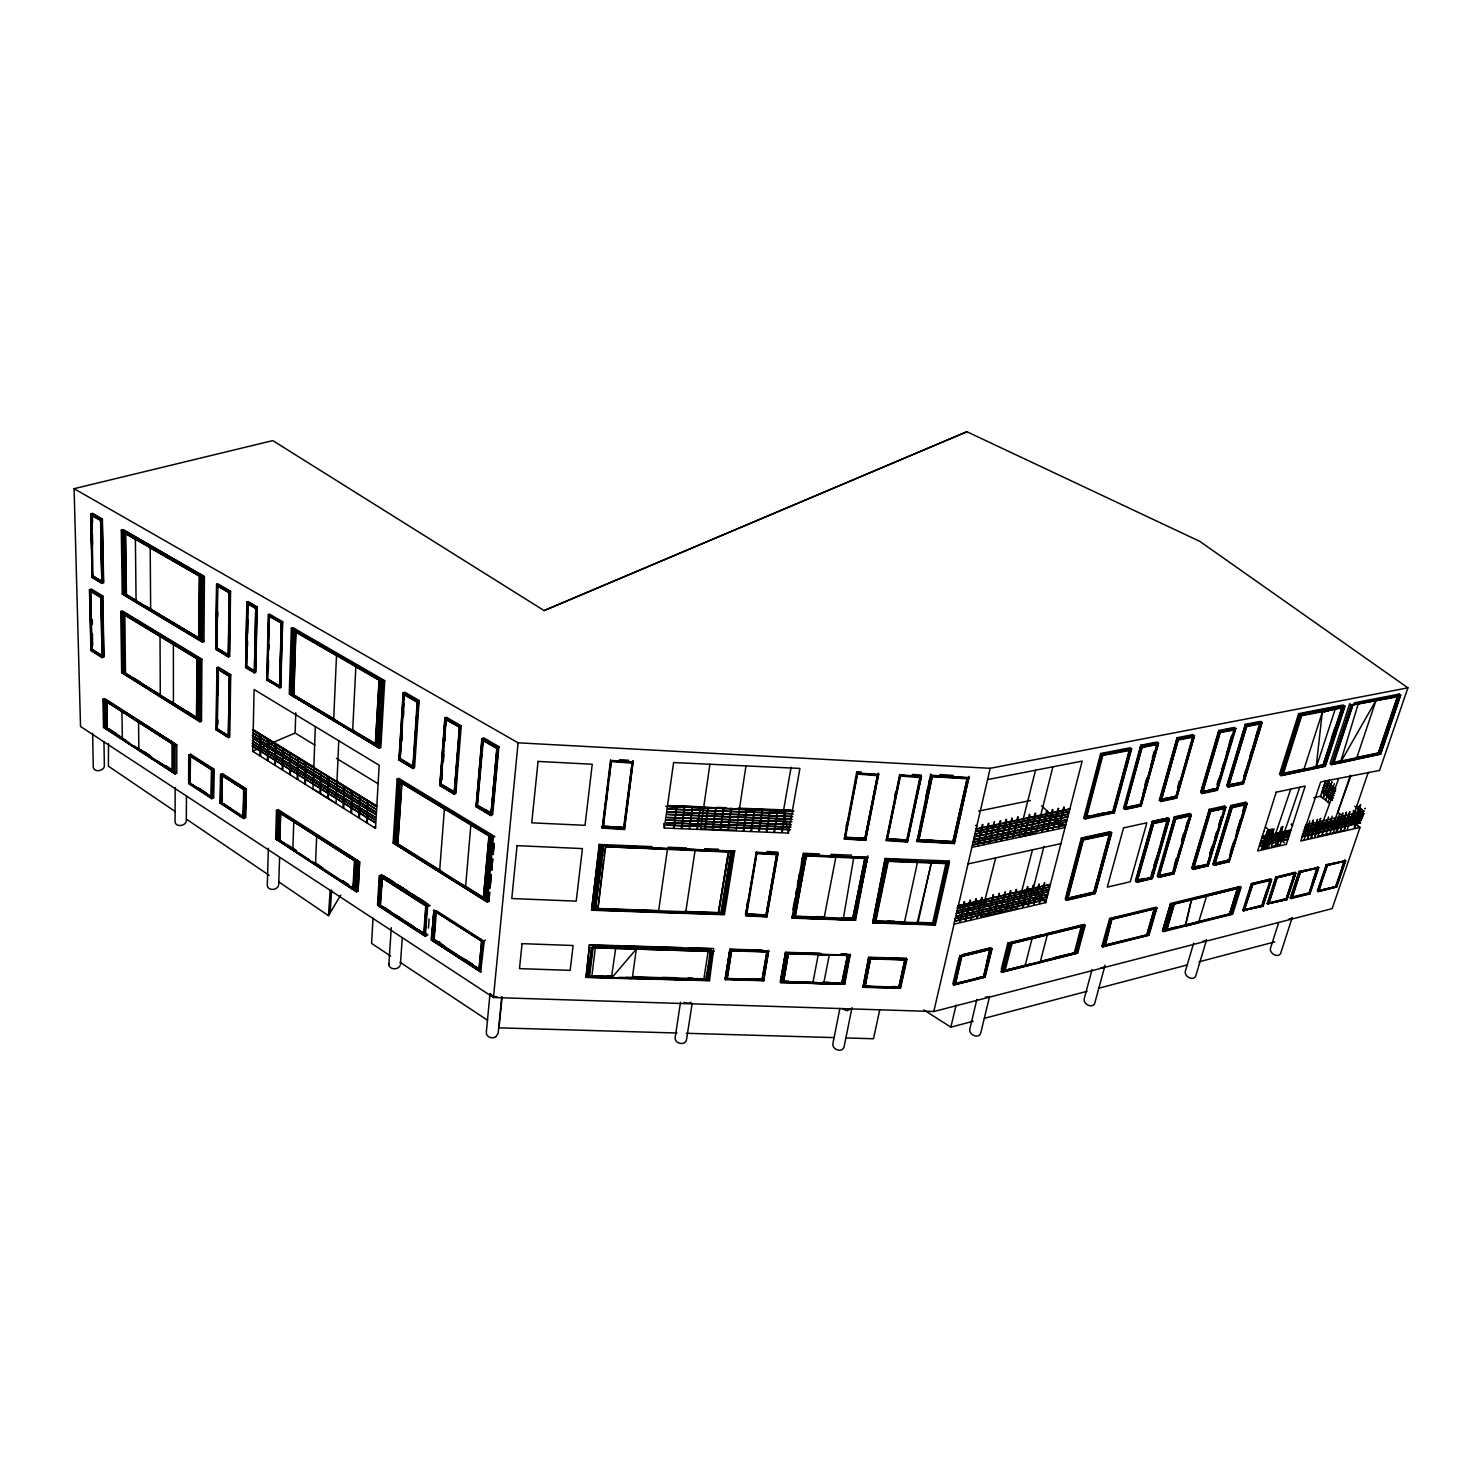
<?xml version="1.0" encoding="UTF-8"?>
<svg xmlns="http://www.w3.org/2000/svg" width="1482" height="1482" viewBox="0 0 1482 1482"><rect width="100%" height="100%" fill="white"/><g stroke="black" fill="none" stroke-linecap="round" stroke-linejoin="round"><path stroke-width="1.5" d="M1038.826 884.217L1033.806 904.428L1039.253 884.217M1039.16 902.834L1044.643 882.642L1039.642 903.075M108.501 743.519L108.408 766.175L175.395 811.654M175.172 787.498L175.043 821.973C175.821 827.178 184.305 826.252 186.065 822.065M190.678 754.282L214.019 769.251L213.723 797.835L211.778 798.705L188.622 783.607L188.714 755.116L190.715 754.301M189.066 783.607L188.974 755.431M189.529 783.478L211.611 797.853L189.529 783.478L189.307 755.727M189.826 755.746L190.066 783.496L190.511 756.153M196.902 658.786L196.569 717.955L197.18 658.693L124.673 614.974L196.958 658.768M199.348 576.331L198.903 638.279L199.57 576.257L149.589 547.377M199.125 720.937L199.514 659.564L199.125 720.937L122.506 672.847L121.598 612.307L199.514 659.564M1033.102 885.328L1028.212 905.78L1033.658 885.458M186.306 821.028L186.473 795.797M200.644 639.65L201.07 576.554L200.644 640.335L124.155 594.356L123.136 531.797L124.025 594.393M199.996 721.827L200.403 659.768L120.746 611.455L121.672 672.661L199.996 721.827L201.515 721.197L201.904 659.157L122.302 610.917L120.746 611.455M201.515 641.261L201.571 576.924L122.172 530.927L123.099 594.226L201.515 641.261L201.96 577.017L122.172 530.927M202.423 642.151L202.886 577.183L121.302 530.074L122.246 594.06L202.423 642.151L203.979 641.558L204.405 576.628L122.895 529.574L121.302 530.074M989.995 949.24L983.585 976.675L990.198 949.666M211.407 769.862L211.148 797.149M211.778 798.705L212.093 769.769L189.64 755.635M215.89 649.375L216.594 584.26L217.798 583.834L230.562 591.207L229.599 656.433L228.413 656.897L215.89 649.375L217.076 648.931M229.265 592.244L216.724 584.686L216.039 649.116L228.284 656.47L216.224 648.838L216.909 585.131L229.395 592.485L217.706 585.742L217.02 648.134L228.302 654.914M216.187 729.922L216.891 667.641L218.225 667.104L230.71 674.68L229.766 737.054L228.45 737.61L216.187 729.922L217.502 729.366M229.228 675.459L217.02 668.067L216.316 729.681L228.321 737.202L217.02 729.088M217.724 616.568L217.761 611.992M229.469 675.681L228.228 736.758L216.724 729.292L217.206 668.475M1027.452 886.736L1022.58 907.132L1027.989 886.847M91.847 649.394L102.48 656.378L101.276 597.005L89.624 590.058L91.162 650.209L102.054 657.026M217.132 729.125L217.817 668.271M217.835 724.365L217.891 719.844M218.187 695.058L218.41 674.718M220.114 803.114L220.485 774.456L222.43 773.604L246.308 788.887L245.734 817.638L243.789 818.527L220.114 803.114L222.059 802.244M220.929 774.901L220.373 803.133L221.54 802.818M221.596 775.086L221.485 802.836L243.567 817.49M221.596 803.003L221.948 775.66M221.911 802.855L222.263 775.512L221.929 802.855L243.752 816.841M790.554 829.772L666.14 825.122L788.183 829.438M666.567 822.843L788.628 826.808M791.444 824.733L666.919 820.083M667.27 817.397L789.517 821.528M793.222 813.822L668.271 809.098L790.851 813.599M228.413 656.897L229.358 591.614L216.594 584.26M228.728 655.766L229.636 592.003L217.484 584.964L216.78 648.597L229.599 656.433L217.372 648.375M218.076 584.686L230.284 591.726L229.358 655.6L228.191 656.007L229.21 591.892M228.45 737.61L229.358 675.199L230.71 674.662M92.347 577.054L101.888 583L92.347 577.054L90.791 514.347L101.054 520.293L102.295 582.167M218.484 667.937L230.395 675.218L228.821 736.461L229.729 675.477L216.891 667.641M255.682 607.861L246.957 602.507L245.716 667.27L254.348 672.217M259.943 755.764L260.499 734.498L260.684 756.042M245.623 667.548L246.864 602.081L248.179 601.599L257.164 606.805L255.719 672.328L254.422 672.847L245.623 667.548L246.901 667.048M243.141 816.952L243.678 789.517M254.496 671.679L255.552 671.531L256.96 607.379L248.365 602.414L247.401 603.044L245.864 666.956L254.293 671.994L246.179 666.696L254.867 671.735L256.275 607.676L246.864 602.081M246.475 666.696L247.698 602.729M243.789 818.527L244.363 789.424L221.837 774.993M247.513 645.893L247.605 641.317M247.587 633.203L247.846 619.68M248.068 608.398L248.198 601.636L246.642 666.178L254.534 670.92M267.316 760.47L267.909 739.092L268.057 760.655M1016.115 889.422L1011.298 909.837L1016.652 889.515M245.252 812.636L245.734 788.869L221.985 774.716L244.752 789.313M245.271 814.841L245.79 788.869M275.911 744.02L275.263 765.379L275.17 743.853M254.33 672.439L255.738 607.564M252.755 751.393L254.089 689.519L379.17 765.249L375.52 828.308L252.607 751.281L295.103 733.016L314.795 745.057M254.422 672.847L255.849 607.268L257.164 606.786M1010.409 890.682L1005.63 911.189L1010.983 890.775M282.154 769.714L282.84 748.317L282.914 769.936M266.723 680.238L268.372 614.53L269.465 614.122L282.673 621.773L280.765 687.574L266.723 680.238L267.797 679.793M279.635 687L267.075 679.682L268.687 615.419L281.45 622.792M269.205 615.271L267.371 679.46L279.95 686.87M269.205 616.327L281.524 623.033L269.446 616.049L267.612 679.015L279.709 686.11L281.191 623.255M268.335 670.105L268.575 660.916M268.872 649.449L268.983 644.837M289.638 774.438L290.361 752.967L290.379 774.623M297.141 779.087L297.938 757.654L297.901 779.328M1000.257 912.43L1005.092 891.942M268.372 848.186L267.279 885.625C268.131 891.034 276.967 890.312 278.542 885.643M267.001 679.83L279.561 687.574L281.469 622.681M279.709 688.019L281.599 622.162L268.372 614.53M275.633 839.294L276.467 810.395L278.19 809.598L359.644 861.783L358.07 890.997L356.402 891.868L276.06 839.09M267.575 679.034L280.524 686.722L282.395 622.292L268.983 615.586M277.375 839.609L354.624 890.33L277.467 840.09L278.283 811.803L356.143 861.746M278.635 811.747L277.467 840.09M279.227 837.163L279.357 832.828M279.709 840.831L280.543 813.248L354.42 860.634L352.975 888.515M304.755 783.941L305.533 762.341L305.459 784.052M999.516 893.498L994.218 913.931L999.276 893.275M999.702 912.301L1005.259 892.145M278.709 884.532L279.579 858.134M289.268 694.224L291.343 628.257L292.899 627.646L384.727 680.627L380.855 747.558L379.318 748.243L289.657 694.058M290.231 694.447L292.306 629.183L382.115 681.053L378.336 747.28L290.231 694.447L378.336 747.28M290.75 694.539L292.306 629.183M292.325 694.576L294.399 630.424L292.325 694.576L337.766 721.827M293.899 661.843L294.196 652.636M375.465 744.001L293.677 695.058L295.733 632.073L379.059 680.164L375.409 744.038L379.262 680.071L355.458 666.326M334.802 719.418L293.918 694.947L295.863 631.554M726.217 979.102L731.163 950.573M295.103 733.016L295.789 712.694M292.806 850.298L293.788 821.491M319.945 793.407L320.872 771.826L320.649 793.463M993.255 894.628L988.494 915.302L993.44 894.609M610.973 761.137L632.999 762.285L624.311 829.105L602.452 827.53L610.955 760.544M315.333 726.606L313.035 788.869L336.043 803.281L338.767 740.796M327.615 798.094L328.578 776.605L328.374 798.372M315.481 865.08L316.666 836.163M343.064 807.82L344.157 786.22L343.787 808.135M982.196 897.555L976.971 918.062L981.621 897.407M333.635 720.493L336.562 654.359M350.864 812.692L351.994 791.073L351.642 812.933M358.7 817.545L359.867 795.945L359.478 817.823M975.804 898.777L971.192 919.451L976.379 898.907M352.605 731.867L355.902 665.529M366.573 822.584L367.795 800.836L367.295 822.64M970.488 900.352L965.393 920.841L970.006 900.111M353.179 888.403L355.198 860.56M354.624 890.33L356.162 861.227L354.457 889.737L277.634 839.497M356.402 891.868L357.94 862.635L359.57 861.746L358.07 890.997L352.253 887.199M964.134 901.556L959.836 922.212M291.509 694.447L377.095 745.594L380.985 680.46L377.373 746.28L291.287 694.539M377.91 746.798L381.652 680.923L292.825 629.609M379.318 748.243L383.171 681.275L291.343 628.257M373.038 918.192L371.574 943.423L390.6 956.02M427.946 934.901L425.353 936.365L377.521 905.224L379.281 875.899L381.93 874.528M378.41 905.446L379.781 876.399L378.058 905.409L424.834 935.864L426.816 906.539M379.151 905.335L380.874 876.696L378.688 905.539L424.741 935.012L427.057 905.873L382.56 877.14M379.651 904.817L424.926 934.531L379.485 905.372L381.541 876.696M380.096 900.815L381.282 881.086M380.855 889.496L381.393 880.678M381.948 877.733L380.263 905.706L382.393 877.511L426.705 905.446M381.893 886.106L382.3 881.475M393.101 843.017L397.139 779.05L398.658 778.328L494.84 836.608L493.339 837.386L487.374 902.186L393.101 843.017L394.582 842.258M398.936 760.007L403.178 692.816L404.679 692.168L419.128 700.523L414.552 767.787L413.089 768.491L398.936 760.007L400.399 759.303M399.103 759.729L412.959 768.047L399.103 759.729L403.308 693.28L417.313 701.708M394.119 843.295L398.139 780.014L492.228 837.089L486.337 901.186L394.119 843.295L486.337 901.186M412.867 767.546L399.343 759.432L403.752 693.669L399.732 759.154L413.274 767.083L414.33 751.281M394.675 843.425L398.139 780.014M404.438 694.28L400.029 758.728L412.867 766.416L417.183 702.19L404.086 694.632M402.4 726.458L400.233 758.617L413.07 766.324M402.974 717.269L403.845 703.487M395.564 843.48L399.547 780.977L395.231 843.573L485.336 900.111L490.987 836.33L485.04 899.389L396.102 843.591L400.066 781.403M401.918 740.648L402.344 733.849M403.512 715.769L403.789 711.193M396.861 829.864L397.287 823.158M398.288 807.542L398.714 800.836M399.714 785.219L400.751 780.384M399.936 965.856C397.528 970.58 388.117 969.524 388.914 963.522M401.733 783.015L397.732 844.092L483.336 897.722L488.949 835.922L401.678 783.033L446.304 810.061M401.937 782.904L397.806 843.777L440.765 870.786M388.84 964.745L391.267 927.695M278.727 881.846L328.467 915.654L330.153 890.46M328.467 915.654L330.115 912.893L331.653 890.015M413.089 768.491L417.628 701.171L419.128 700.504M414.645 746.78L417.683 701.653L403.308 693.28M414.145 758.117L414.608 751.318M415.682 735.442L416.146 728.644M417.202 712.768L417.665 705.969M400.399 964.671L402.252 937.828M423.741 933.882L425.723 905.798M418.906 929.974L424.612 933.697L424.556 927.213M424.871 922.878L426.001 907.744M424.667 935.568L426.723 906.058M425.353 936.365L427.538 906.854L430.169 905.428M428.465 928.102L429.113 918.988M444.878 717.973L459.716 726.532L461.254 725.828L455.826 793.5L454.307 794.259L439.784 785.534L444.878 717.973L446.415 717.251L461.254 725.847M439.969 785.275L454.177 793.796L439.969 785.275L445.008 718.437L459.772 726.995L454.326 792.907L440.617 784.682L445.582 719.011M441.599 779.68L442.433 768.528M442.951 761.822L443.785 750.67M444.637 739.518L445.304 730.589M445.656 726.124L446.156 719.418L440.914 784.237L454.103 792.148M442.025 779.717L442.377 775.142M443.414 761.489L443.933 754.634M444.971 741L445.304 736.406M481.428 971.636L431.095 939.921L434.207 909.929M431.651 940.107L433.874 910.911L431.651 940.107L480.057 971.618L482.762 942.237L480.057 971.618M432.336 940.236L435.115 911.115L482.762 941.644L479.631 971.006L432.336 940.236L479.631 971.006M432.911 939.958L435.115 911.115M435.486 911.282L483.039 941.255L435.486 911.282L433.281 939.977L478.519 968.876M434.207 933.123L434.893 924.286M434.411 932.734L434.93 926.083M479.094 969.487L481.669 941.163L478.964 969.561L434.059 940.348L436.356 912.115M439.561 871.824L444.507 807.764M459.383 727.069L454.103 793.296L440.21 784.978L445.211 718.881L459.772 726.995M454.307 794.259L459.716 726.532M465.478 888.088L470.961 823.807M476.037 806.671L481.891 738.684L483.706 737.832L498.878 746.613L492.672 814.674L490.913 815.582L476.037 806.671L477.834 805.745M497.211 747.873L482.039 739.166L476.222 806.412L490.783 815.137L476.482 806.097L482.243 739.611L497.211 747.873L496.174 759.284M476.482 806.097L482.539 739.518M485.299 809.468L492.432 813.785L490.968 814.192L476.945 805.782L482.891 739.611M491.005 813.303L477.482 805.226L483.299 740.092M490.913 815.582L497.1 747.465L498.897 746.595M469.572 824.159L489.153 835.811L483.521 897.61L464.088 885.421M492.858 795.815L491.19 814.081L477.167 805.671M493.265 791.258L494.303 779.828M494.729 775.271L495.766 763.86M492.746 800.41L493.173 795.815M494.21 784.348L494.636 779.754M495.673 768.287L496.1 763.693M497.137 752.226L498.508 747.132L483.076 739.259M492.839 809.172L493.858 797.649M494.321 793.092L498.508 747.132M485.466 899.889L491.264 836.589L399.214 780.995M485.892 900.667L492.228 837.089M480.594 972.136L484.169 941.959M489.597 892.368L488.838 901.371L487.374 902.186M490.005 887.903L491.246 874.51M491.653 870.045L492.691 858.893L491.728 870.101M493.098 854.429L494.136 843.258L493.173 854.466M488.838 901.371L489.671 892.442M490.079 887.977L491.32 874.565M490.023 993.514L486.337 1032.083C485.744 1036.992 492.376 1039.401 495.896 1036.659M493.469 997.516L518.089 742.815L74.1 488.69L80.528 726.495L493.469 997.516L933.79 1011.521L1332.151 908.633L1360.013 827.419L1348.472 818.305M501.75 996.96L498.156 1033.25L495.84 1036.715M502.083 996.96L499.026 1027.841L677.015 1033.028M1142.27 746.835L1125.208 809.098L1140.992 805.745L1158.257 743.612L1141.9 746.798L1157.924 743.964L1140.862 805.393L1125.134 808.561L1140.899 805.56M1064.687 826.9L1065.039 827.16M1064.391 807.338L1058.722 828.234L1063.743 806.968M1058.037 808.264L1053.054 829.475L1058.685 808.598M1052.313 809.487L1047.385 830.717L1052.98 809.802M1047.274 810.987L1041.772 831.995L1046.607 810.765M591.559 910.226L599.376 844.481L591.559 910.226L724.42 914.727L734.72 850.779M633.185 760.562L624.515 829.475L602.211 828.086L610.528 760.062M603.841 821.602L603.396 826.122L623.663 827.623L632.092 762.637M604.675 814.896L605.49 808.19M606.323 801.484L606.879 797.001M607.713 790.295L608.268 785.831M609.083 779.124L609.917 772.418M610.473 767.954L611.306 761.248L603.415 826.363L623.7 827.327M593.078 909.929L600.97 846.111L733.257 851.372L723.031 914.357L593.078 909.929L600.97 846.111M586.02 977.379L589.521 944.831L586.02 977.379L709.508 980.658L713.713 948.517L688.333 947.758M587.409 977.249L591.707 947.906L587.409 977.249L708.192 980.473L712.879 951.5L708.192 980.473M588.817 977.027L592.541 947.591L711.434 951.518L706.821 980.176L588.817 977.027L611.992 977.175M597.931 908.522L603.378 860.431M603.934 855.855L604.804 849.001M612.418 976.842L589.54 976.379L593.152 947.572M605.619 847L597.95 908.744L718.492 912.856L728.273 852.039L605.082 846.704M787.22 953.834L782.033 982.066M591.855 976.305L595.356 947.535M1035.733 813.488L1030.305 834.496L1035.084 813.118M624.107 828.66L602.803 827.086L624.107 828.66L632.555 761.322M1029.305 814.396L1024.544 835.755L1029.953 814.711M673.55 827.901L676.811 806.171L674.199 828.012M681.35 828.123L684.665 806.467L681.998 828.29M689.13 828.512L692.483 806.764L689.778 828.568M1017.708 816.786L1012.984 838.293L1018.356 817.156M664.344 828.03L673.606 762.563L799.909 768.417L788.424 833.088L664.344 828.03L663.714 823.677M696.91 828.679L700.301 807.042L697.54 828.846M611.381 978.287L636.315 949.073L632.258 978.453L611.381 978.287L615.641 948.48M658.434 912.152L667.511 848.76L695.225 849.519L685.592 913.079M1175.819 818.435L1158.868 877.048L1173.874 873.509L1191.028 815.026L1175.634 818.527M709.915 764.249L700.578 828.938L736.221 830.272L745.965 765.916M704.654 829.068L708.1 807.338L705.247 829.216M1006.797 839.108L1012.076 818.008L1007.408 839.46M712.397 829.29L715.899 807.634L712.99 829.494M720.141 829.55L723.679 807.931L720.789 829.679M1006.649 819.657L1001.48 840.85M680.497 1002.277L675.107 1037.937C674.903 1044.291 686.11 1045.829 686.629 1039.067L692.15 1003.444M731.145 808.487L728.162 830.105L731.163 808.264M1000.146 820.75L995.478 842.128L1000.739 820.954M743.316 830.328L746.965 808.802L743.945 830.494M750.985 830.698L754.708 809.079L751.578 830.865M989.828 843.351L994.422 821.769L989.161 843.017M708.229 950.851L703.82 979.176M706.284 976.953L706.988 972.562M709.452 957.224L710.156 952.852M626.071 977.36L705.988 979.509L710.508 950.666M706.84 976.638L707.544 972.229M708.248 967.82L708.952 963.43M706.821 980.176L711.23 951.073M758.691 830.865L762.452 809.376L759.321 831.032M1397.452 696.577L1378.223 752.986L1355.974 757.691M728.755 851.631L718.455 912.653L728.755 851.631L694.41 850.26M730.793 851.557L720.752 913.301M593.226 909.577L721.604 913.912L731.441 851.113M721.604 913.912L731.515 851.483M733.257 851.372L723.031 914.357M766.361 831.254L770.158 809.672L766.954 831.198M988.309 823.27L983.9 844.684L988.92 823.473M774.012 831.532L777.865 809.95L774.66 831.587M768.695 950.332L763.786 980.695L725.309 979.658L729.941 949.184L761.859 950.129M725.124 978.379L729.978 949.184L725.309 979.658M730.719 949.517L725.772 979.509L730.719 949.517L763.452 950.481M727.125 978.583L731.608 950.481L727.18 978.805M781.681 831.68L785.571 810.246L782.311 831.847M982.344 824.474L977.787 846.018L982.955 824.529M745.409 914.32L746.187 909.744M746.928 905.243L747.725 900.686M766.935 851.52L777.754 852.169L778.013 853.558L766.879 916.932L745.613 915.746L756.302 851.891M756.617 852.724L777.717 853.891L766.694 916.58L745.909 915.431L756.635 852.317M745.909 915.431L756.746 852.687L777.328 854.003M756.95 852.965L746.798 914.042L766.083 915.172L776.679 854.651L757.08 853.521M788.424 833.088L783.367 811.395L791.11 767.213M745.761 914.95L766.509 916.172L777.253 853.576M763.082 976.897L763.86 972.525M730.774 950.629L768.51 951.703L763.378 980.528L725.717 979.139L762.971 980.306L768.047 951.814M1210.757 810.913L1193.399 869.045L1208.089 865.581L1225.318 807.875L1207.978 865.247L1193.399 869.045M792.87 909.67L795 898.37M795.76 893.868L796.649 889.348M797.409 884.847L799.539 873.565M801.54 862.283L802.429 857.782M850.242 954.204L844.703 984.289L780.532 982.585L785.571 952.296L820.213 953.315M867.748 855.818L855.54 920.285L792.036 918.136L803.207 853.243L819.361 853.91M780.532 982.585L785.627 952.296L780.254 981.343M792.796 917.821L804.263 855.281L867.47 857.782L854.91 919.914L792.796 917.821L854.91 919.914M781.255 982.455L786.534 953.704L849.834 955.557L844.036 984.122L781.255 982.455L786.905 952.63L821.287 953.648M793.148 917.599L804.263 855.281M823.862 917.951L793.907 916.932L805.189 855.485L793.555 917.432L854.262 919.488L866.507 857.819L854.132 919.192M783.533 981.547L788.368 953.611L783.589 981.769M806.282 856.17L795.186 916.487L852.798 918.451L864.877 858.504L806.208 855.892L795.112 916.209L825.066 917.228M846.092 826.641L846.963 822.232M878.567 773.122L865.692 840.368L844.258 839.034L856.763 771.659L861.116 771.974M878.437 774.938L857.263 773.382L878.604 774.808L865.544 839.998L844.573 838.682L857.281 773.141M857.411 773.493L844.944 837.663M845.481 837.33L857.578 773.808M839.886 1008.371L832.921 1043.458C831.624 1049.423 842.017 1053.294 844.036 1047.089L852.002 1007.612M864.895 838.275L877.474 775.438M865.358 839.572L877.9 773.863L864.932 838.553L845.425 837.089M852.798 918.451L865.006 857.893M844.61 918.655L853.817 918.97L866.136 857.911M841.757 983.122L847.556 955.353L841.813 983.326L823.751 982.492M854.595 919.692L867.47 857.782M848.686 954.501L843.147 983.326L781.94 981.677M849.464 955.575L844.036 984.122M894.702 796.223L895.647 791.684M912.356 774.456L921.026 775.03L921.433 776.364L907.466 841.98L886.18 840.665L899.667 774.567M886.477 840.331L899.907 775.271L921.119 776.716L907.299 841.628L886.699 839.923M920.007 777.05L906.725 840.183L887.329 838.738L900.204 775.716M887.403 838.979L900.371 776.253M885.236 858.504L872.676 922.878L935.327 924.99L949.443 862.654L948.869 861.005L885.199 858.486L872.676 922.878M934.716 924.638L948.869 861.005L934.716 924.638L873.435 922.564L886.329 860.505L948.665 862.969L886.329 860.505M886.625 860.616L873.435 922.564M934.086 924.212L947.702 863.006L934.086 924.212L874.195 922.193L887.144 860.505L874.528 921.693L933.641 923.694L947.313 863.08M875.38 920.859L887.903 860.764M863.024 987.29L868.693 957.242L906.484 958.354L906.854 959.576L900.537 988.29L863.024 987.29L868.711 957.261M863.673 987.031L899.963 987.994L906.41 959.725L869.415 958.65L863.469 987.16L869.489 957.613L905.613 958.632L899.444 987.42M865.155 986.827L870.342 958.521L864.821 986.401L870.582 958.947L904.872 959.91M886.884 839.479L906.965 840.739L920.563 776.438M907.299 841.628L921.119 776.716M879.789 1009.575L873.509 1038.752L845.777 1037.937M926.028 796.075L927.954 787.257M928.899 782.848L929.825 778.42M968.932 776.327L954.427 843.591L916.913 841.535L930.77 774.012M931.678 775.808L968.876 777.92L954.093 843.221L917.395 841.202L931.493 774.827M967.987 778.161L953.482 842.332L918.08 840.368L931.919 775.827L917.395 841.202M932.548 776.679L967.172 778.772L952.945 841.757L918.84 839.664L932.308 776.16L918.896 839.886M898.87 987.345L904.946 959.539L898.814 987.142L864.58 986.123M899.37 986.716L900.389 982.399M901.741 975.916L903.242 969.432M900.167 988.123L906.447 958.354M917.784 923.657L931.289 862.58M946.035 863.598L888.255 861.32L875.806 921.248L932.641 923.156L945.961 863.376L929.788 862.746M968.098 777.68L954.093 843.221M917.228 841.016L953.926 842.98L968.228 778.069M933.79 1011.521L990.198 768.306L1407.9 687.833L1379.575 770.399L1320.684 781.959L1300.733 841.016L1360.013 827.419M1185.341 925.972L1191.528 899.481L1185.341 925.972L1198.456 922.786L1206.7 895.776M959.891 922.137L964.689 901.686M959.113 957.576L952.889 983.881L953.963 985.03L985.067 977.194L991.995 948.869L990.902 947.739L961.837 954.834M953.963 985.03L960.262 955.538M961.096 956.316L954.334 984.789L961.003 956.612L991.625 949.11L984.77 977.12L954.482 984.641M955.353 983.789L961.781 956.612M1105.109 965.134L1094.55 1003.962C1091.345 1008.649 1082.694 1003.629 1084.268 998.479L1092.049 969.598M923.86 1009.927L950.851 1027.156L956.094 1005.111M976.897 999.35L969.71 1029.471C968.987 1035.047 978.935 1039.197 980.751 1033.01L989.587 996.423M1000.924 840.405L1005.982 819.324M986.475 963.133L990.161 948.202L990.773 949.221M953.426 983.918L984.215 976.823L990.661 948.813L960.818 956.112M991.625 949.11L984.418 977.009L991.199 949.314M1001.295 969.154L1007.834 943.108L1041.513 934.883M1045.996 933.79L1084.231 924.453L1085.194 925.379L1077.673 953.13L1001.665 972.285L1008.705 944.071L1007.779 943.126M1076.895 953.185L1084.324 925.731L1076.895 953.185L1002.554 971.933L1009.89 943.96M1053.721 932.178L1009.372 942.997L1002.554 971.933M1003.425 971.525L1010.483 943.589L1003.759 971.118M1005.092 970.395L1012.002 943.663M987.586 779.588L1082.175 761.081L1045.718 902.612L1032.898 890.034L1043.902 846.518M995.663 857.893L980.676 916.839L1017.245 908.429L1032.472 849.834M1035.529 770.195L1018.69 836.997L1036.27 833.18L1052.868 766.805M1024.97 966.283L1032.083 938.514L1047.385 934.623L1040.123 962.466M1083.805 817.768L1100.663 753.504L1130.284 747.743L1131.637 748.892L1114.353 812.729L1085.12 818.953L1083.824 817.731M1100.533 756.228L1085.343 817.508M1085.12 818.953L1101.997 754.671L1100.663 753.504M1085.528 818.546L1102.237 754.949L1131.229 749.299L1114.131 812.469L1084.342 817.842L1114.131 812.469M1102.515 755.487L1129.617 750.429L1113.149 811.358L1086.602 816.99L1102.738 755.672M1081.341 837.997L1065.243 899.148L1066.503 900.371L1095.179 893.609L1111.685 832.828L1110.37 831.643L1081.341 837.997L1082.934 839.609L1067.281 899.518L1094.679 893.072L1067.281 899.518M1066.595 896.147L1081.193 840.72M1066.503 900.371L1082.638 839.183L1111.685 832.828M1066.91 899.982L1082.86 839.46L1111.278 833.236L1094.957 893.368L1067.059 899.741M1067.966 898.444L1083.323 840.035L1109.703 834.31L1093.994 892.331L1067.966 898.444L1094.309 892.701L1110.166 833.458M1074.191 953.204L1081.193 926.528M1112.908 811.154L1129.358 749.929M1058.111 931.141L1082.545 925.139L1075.321 952.945M1113.63 811.932L1130.488 749.54L1113.853 812.136L1085.732 817.86L1102.126 755.005L1130.747 749.688M1075.839 953.074L1083.175 925.954L1076.062 953.222L1001.869 971.192M1067.448 898.222L1093.772 892.127L1109.462 833.81M1095.865 885.903L1097.069 881.494M1098.255 877.103L1099.44 872.694M1100.644 868.304L1103.034 859.504M1104.812 852.91L1107.795 841.906M1108.999 837.497L1110.185 833.106M1094.457 892.849L1110.815 833.606M1111.278 833.236L1094.957 893.368M1123.56 808.246L1140.769 745.205L1157.09 742.037L1158.535 743.223L1141.084 806.041L1124.949 809.468L1123.56 808.246L1140.547 804.985L1124.708 808.19L1140.362 804.837L1157.312 743.779M1140.918 745.817L1124.838 808.079L1140.955 745.872L1156.553 742.778L1157.498 743.945M1124.949 809.468L1142.196 746.409L1158.535 743.223M1144.975 784.478L1146.809 777.883M1152.274 758.191L1154.126 751.559M1143.159 793.148L1146.864 779.773M1150.588 766.398L1154.293 753.023M1140.214 804.8L1157.238 743.445M1101.923 946.109L1109.629 918.507L1156.09 907.169L1156.923 907.929L1148.976 935.235L1102.738 946.887L1101.923 946.109L1148.161 934.475L1148.976 935.235M1102.738 946.887L1110.611 918.562L1155.312 908.447M1104.924 945.572L1111.852 919.007L1105.22 945.849M1144.437 878.326L1135.916 880.364L1152.385 822.01L1165.297 819.194M1159.369 800.28L1177.06 737.74L1193.047 734.627L1194.492 735.813L1176.578 798.131L1160.777 801.503L1159.369 800.28L1175.986 796.668M1161.147 800.78L1159.943 799.52L1177.19 738.332L1193.214 736.035M1136.768 882.309L1153.644 822.658L1169.372 819.231L1152.311 878.659L1136.768 882.309L1135.416 881.068L1152.236 821.436L1167.983 818.008L1169.372 819.231M1153.515 823.14L1169.113 819.583L1152.236 878.381L1137.027 881.957L1153.756 823.214M1160.647 800.113L1177.227 738.407M1160.962 800.113L1178.19 739.296L1194.233 736.183L1176.578 798.131M1160.777 801.503L1178.505 738.925L1194.492 735.813M1160.721 800.428L1176.375 797.501L1161.277 800.706L1178.19 739.296M906.651 839.942L887.181 838.682M1150.792 876.862L1152.644 870.397M1153.867 866.099L1155.719 859.634M1152.199 872.991L1157.238 855.41M1160.128 846.315L1151.477 877.029M1161.369 841.943L1167.723 820.324M1151.477 877.455L1167.446 818.712M1136.731 881.197L1151.792 877.659L1168.187 819.731M1177.505 787.646L1179.376 781.107M1135.916 880.364L1137.139 881.568L1152.107 878.048L1168.538 819.768M1175.726 796.927L1192.732 736.684M1176.06 797.094L1193.269 736.369L1176.06 797.094L1160.499 800.243M1176.152 797.279L1193.899 736.535L1178.097 739.537M1174.355 816.841L1157.238 876.158L1158.609 877.4L1173.948 873.787L1191.287 814.655L1189.879 813.451L1174.355 816.86L1175.745 818.045L1191.287 814.655M1158.609 877.4L1175.745 818.045M793.704 811.358L668.623 806.412L793.574 810.802M1146.79 934.79L1154.385 908.596L1146.864 935.012M1155.349 908.133L1147.494 934.92M1111.092 919.303L1156.368 908.188L1148.513 935.216L1102.997 946.405L1147.846 935.049L1155.775 908.447M1174.392 865.321L1176.338 858.652M1181.839 839.868L1183.71 833.44M1173.225 870.379L1176.412 859.412M1182.173 839.72L1184.118 833.162M1186.045 826.586L1187.323 822.214M1173.133 872.176L1180.005 848.149M1181.914 841.609L1188.286 819.824M1173.114 872.602L1190.027 814.841M1173.448 872.805L1158.794 876.047L1173.448 872.805L1190.268 815.322M1159.091 876.64L1173.522 872.972L1190.694 815.341L1175.559 818.824M1218.797 730.478L1200.605 792.37L1202.032 793.555L1217.444 790.277L1235.84 728.607L1234.376 727.44L1218.797 730.496L1220.26 731.645L1235.84 728.607M1201.883 792.203L1218.945 731.145L1201.124 791.647L1201.921 792.5M1202.847 790.036L1219.908 732.015L1235.395 729.107M1202.032 793.555L1220.26 731.645M1163.518 931.604L1171.558 904.372L1241.101 887.366L1232.691 914.172L1163.518 931.604L1162.555 930.696L1170.576 903.483L1240.101 886.514L1241.101 887.366M1164.796 927.806L1166.908 921.119M1168.075 916.71L1170.169 910.041M1230.523 913.968L1238.933 887.644L1172.614 903.835L1164.333 931.27L1173.003 904.261M1166.797 929.992L1174.3 903.872L1166.612 929.825M1209.293 809.339L1191.769 868.174L1193.14 869.397L1208.163 865.858L1225.91 807.208L1224.484 806.023L1209.275 809.357L1210.701 810.524L1193.14 869.397M1193.418 868.415L1192.306 867.433L1209.423 809.894L1225.91 807.208M1217.148 784.2L1218.426 779.865M1229.338 743.297L1231.283 736.795M1217.333 784.682L1219.278 778.069M1221.89 769.269L1223.891 762.674M1226.485 753.875L1231.764 736.258M1217.759 784.182L1232.765 733.849M1193.658 943.163L1185.285 971.395C1184.174 976.268 1192.51 981.121 1195.529 976.638L1206.626 939.681M1202.624 791.573L1216.629 788.609L1234.08 729.477M1193.01 868.044L1210.146 810.543M1202.143 792.685L1217.018 789.424L1234.988 729.181L1217.241 789.647L1201.532 792.592M1245.288 724.346L1226.781 785.849L1228.226 787.016L1243.379 783.793L1262.108 722.512L1260.626 721.363L1245.288 724.365L1246.77 725.495L1262.108 722.512M1242.546 782.607L1260.089 722.086L1245.436 724.994L1227.3 785.127L1242.879 782.774L1260.886 723.049M1228.078 785.682L1245.436 724.994M1246.844 726.069L1228.485 786.664L1243.324 783.515L1261.83 722.883L1246.418 725.865L1228.393 785.664L1242.879 782.774M1228.226 787.016L1246.77 725.495M1209.979 853.058L1211.98 846.444M1210.072 853.78L1212.035 847.278M1214.629 838.59L1216.611 832.069M1219.223 823.399L1221.205 816.878M1223.15 810.376L1224.484 806.023M1217 831.773L1207.367 864.247L1193.455 867.433M1218.964 825.289L1221.576 816.656M1207.33 864.673L1224.651 807.375L1209.442 809.95M1212.998 864.062L1230.782 805.523L1245.788 802.244L1247.196 803.429L1229.226 861.764L1214.388 865.266L1212.998 864.062L1228.615 860.338M1214.703 864.71L1229.06 861.32L1214.629 864.914L1229.041 861.172L1246.621 804.096L1245.251 802.948L1230.931 806.134L1213.499 863.376L1214.721 864.08M1214.24 863.932L1230.931 806.134M1214.555 863.932L1231.857 807.023L1246.936 803.781L1231.857 807.023M1214.388 865.266L1232.19 806.708L1247.196 803.429M1214.629 864.914L1232.283 807.245M1243.954 776.068L1245.954 769.51M1249.937 756.357L1251.957 749.799M1255.939 736.684L1257.959 730.107M1244.417 775.568L1249.067 760.34M1250.382 756.005L1258.348 729.904M1228.708 786.238L1242.972 782.959L1261.497 723.216L1246.603 726.013M1340.321 762.785L1376.074 700.264L1356.326 759.099L1340.321 762.785L1358.309 703.728M1242.527 811.784L1244.584 805.134M1230.486 851.928L1233.154 843.295M1236.451 832.495L1240.453 819.527M1244.417 806.597L1245.788 802.244M1229.597 855.836L1234.228 840.776M1235.562 836.478L1244.824 806.375M1246.01 803.929L1228.559 860.634L1214.073 864.006L1228.726 860.801L1227.707 860.005M1246.362 803.948L1229.041 861.172M496.896 747.743L490.968 814.433L476.778 805.93M1229.541 914.19L1237.544 888.218L1229.504 913.912M1235.025 898.111L1238.563 887.144L1172.614 903.835M1163.87 930.863L1231.023 914.098L1239.452 887.996M1230.727 913.82L1163.592 930.585L1231.616 914.19L1240.101 886.514L1231.023 914.098M1172.595 904.279L1240.304 887.699L1231.616 914.19M1298.621 713.676L1279.503 774.326L1281.208 775.679L1325.334 766.305L1344.971 706.303L1343.211 705.006L1298.602 713.676L1300.344 714.991L1344.971 706.303M1298.751 716.38L1280.763 773.437M1281.208 775.679L1300.344 714.991M1324.519 765.805L1282.134 774.512L1324.519 765.805L1343.711 707.118L1300.751 715.232L1344.378 706.729L1324.964 766.083L1281.8 775.253L1300.733 715.139M1282.338 774.771L1300.955 715.306L1282.671 773.363M1283.393 773.604L1301.678 715.732L1342.136 707.859L1323.148 764.897L1314.238 766.768M1242.787 910.411L1251.253 883.698L1270.741 878.937L1271.593 879.66L1263.016 906.262L1242.787 910.411L1262.164 905.539L1270.167 880.234M1244.102 910.485L1251.605 883.902L1270.222 879.326L1271.037 880.03L1262.497 905.947L1243.268 910.559M1243.62 911.152L1252.031 884.272L1271.593 879.66M1261.33 849.557L1267.369 830.587M1262.683 848.704L1268.722 829.753L1263.127 849.056M1264.368 848.278L1270.5 829.327L1264.665 848.575M1266.499 848.204L1272.223 828.901L1266.48 848.037M1278.484 923.193L1270.333 948.739C1269.611 953.408 1277.632 958.076 1280.522 953.797L1292.211 917.562M1274.112 828.679L1268.425 847.889M1303.53 770.64L1322.259 712.379L1334.819 708.841M1281.578 827.271L1275.409 846.185L1281.559 827.289M1277.243 845.759L1282.801 826.419L1276.891 845.574M1243.342 910.004L1261.849 905.354L1266.739 890.163M1270.63 879.715L1262.849 906.187M1267.147 903.668L1275.761 877.085L1294.953 872.398L1295.805 873.12L1287.098 899.593L1267.147 903.668L1286.246 898.87M1267.999 904.39L1276.724 877.789L1295.805 873.12M1286.932 899.5L1267.629 903.816L1286.821 899.426L1295.546 873.324L1276.762 877.9L1268.333 904.076M1268.925 903.427L1277.132 878.066M1335.356 708.748L1316.053 767.972L1322.259 712.379L1335.282 708.748M1331.355 738.481L1334.949 727.569M1323.13 764.897L1341.821 707.618M1281.615 774.123L1323.426 765.12L1342.859 706.562M1323.759 765.268L1342.822 706.933M1281.8 775.253L1324.723 765.935L1344.378 706.729M1292.989 877.14L1294.935 873.454M1286.098 898.944L1294.916 872.416M1286.228 899.037L1294.953 872.398M1286.487 899.185L1295.546 873.324M1313.719 797.687L1320.499 796.205L1325.501 781.033M1331.521 764.656L1351.214 704.784L1400.749 695.151L1380.557 754.245L1331.521 764.656L1330.058 763.526L1349.732 703.709L1351.214 704.784M1332.17 764.23L1351.658 705.006L1400.101 695.577L1380.131 754.042L1332.17 764.23L1351.825 704.969L1397.711 696.762L1378.482 753.171L1333.948 762.563L1352.807 705.525M1332.781 763.73L1352.01 705.117L1399.379 695.984L1379.649 753.801L1332.633 763.526L1379.649 753.801M1303.975 840.09L1309.866 820.972M1333.318 762.415L1352.547 705.339M1290.581 897.907L1309.643 893.702L1318.48 867.73L1299.955 872.25L1298.936 871.453L1318.721 867.544L1309.903 893.868L1291.081 898.611L1290.229 897.888L1298.954 871.453M1291.081 898.611L1300.159 872.287L1291.322 898.407L1299.288 871.638L1317.869 867.878M1292.267 897.907L1300.307 872.416L1317.313 867.952M1307.661 839.127L1313.293 819.972L1307.272 839.09M1310.644 837.83L1317.572 819.62M1311.366 838.33L1317.442 819.379M1318.498 836.274L1344.155 830.476L1349.843 811.376L1344.1 830.476M1329.632 779.995L1323.018 798.446L1329.243 780.088M1325.705 800.317L1331.929 781.792L1325.816 800.261M1314.645 837.311L1320.684 818.231L1314.83 837.145M1312.311 882.253L1317.368 867.211M1290.229 897.888L1309.069 893.146L1317.869 866.84M1309.069 893.35L1317.757 867.6M1321.796 835.422L1328.613 816.915M1328.094 826.03L1329.484 821.88M1325.816 834.792L1332.281 816.174M1309.551 893.646L1318.48 867.73M1350.324 775.216L1337.894 812.303L1351.102 822.769L1353.437 822.232M1333.244 833.088L1339.469 814.211M1317.405 890.923L1326.26 864.673L1345.712 860.838L1336.764 886.977L1318.239 891.645L1317.405 890.923L1336.171 886.588L1345.008 861.116L1326.538 864.858L1318.702 890.978M1317.924 890.534L1326.575 864.877M1318.35 890.886L1327.02 865.229L1344.748 860.894M1318.239 891.645L1327.279 865.395L1326.242 864.673M1290.748 789.128L1271.26 846.555L1280.189 844.518L1299.77 787.22M1343.025 813.303L1336.931 832.217M1340.339 831.032L1346.564 812.377M1340.562 831.291L1346.193 812.34M1351.102 822.769L1368.238 772.4M1347.286 829.401L1353.9 810.747M1379.112 753.467L1398.545 695.873L1379.112 753.467L1332.874 763.286M1379.371 753.597L1399.379 695.984M1342.136 866.933L1344.341 860.505M1344.822 860.153L1335.782 886.347L1344.841 860.134M1354.233 827.382L1360.735 808.857L1354.752 827.845M1354.252 823.103L1360.643 804.504L1353.807 823.066M1228.485 786.664L1242.972 782.959M1161.128 800.91L1176.504 797.853M1158.868 877.048L1173.874 873.509M1202.365 792.963L1217.37 789.98M1338.709 778.42L1317.683 836.496L1329.687 833.94L1350.824 776.049M1192.473 735.442L1183.766 737.128M1233.821 728.236L1225.318 729.829L1231.69 728.662M1045.255 901.667L1045.588 901.649M376.076 806.467L252.514 730.163M376.873 806.06L252.922 730.089L376.076 806.356M375.946 809.153L252.607 732.96M375.409 811.951L252.292 735.572M375.798 811.84L252.662 735.517M375.15 817.304L252.273 740.907L375.168 817.267M375.002 819.972L252.199 743.408L375.391 819.75M374.983 822.714L252.273 745.928M252.644 738.11L375.687 814.47L252.551 737.999M594.745 909.374L602.452 846.5M330.115 912.893L340.712 895.091M247.865 603.47L256.071 608.213L247.309 602.878M602.118 826.697L602.211 828.086M1105.257 833.44L1109.573 832.421L1083.916 838.034L1100.996 834.366M102.165 519.83L91.754 514.55L92.977 576.572L102.573 582.278L102.165 519.83L103.425 582.055L92.773 576.646L93.977 576.35M377.373 746.28L381.096 680.794M282.395 622.292L268.613 615.178M1318.591 891.33L1336.597 886.884M91.791 515.495L92.254 528.796M1243.972 910.837L1252.642 884.68M972.062 847.278L1065.039 827.53M102.795 656.47L101.573 596.801L102.536 596.431L90.68 590.207M851.539 1008.742L846.796 1010.705L842.628 1008.853M418.721 701.097L413.534 767.194M1324.667 782.848L1335.152 791.221M1325.075 782.848L1335.597 791.036M1334.374 793.5L1323.945 785.09L1334.819 793.315M1323.167 787.387L1334.059 795.593M1332.837 798.057L1322.426 789.628L1333.281 797.872M1332.522 800.15L1322.111 791.87M1321.129 796.353L1320.166 796.427L1321.129 796.538M1305.901 824.937L1364.051 811.08M1304.697 826.993L1363.996 813.692M1362.236 815.619L1363.273 815.952L1304.493 829.883M1362.736 815.656L1304.104 829.401M1360.735 820.306L1353.696 814.73M1358.123 826.586L1359.068 826.937L1357.642 825.956M375.131 822.436L252.236 746.131M375.909 809.191L252.625 732.738M762.026 979.509L726.94 978.472M252.681 730.293L253.014 730.2M632.999 762.285L610.862 760.933M1159.887 799.558L1166.408 798.15M1192.25 867.489L1198.456 865.988M198.81 659.231L122.524 613.159L123.414 673.032L198.273 720.011L198.644 659.027L198.273 719.326M376.724 806.208L335.747 780.569M1225.466 807.69L1210.794 811.062M459.716 727.273L445.804 719.77M1167.946 818.027L1152.236 821.454L1153.644 822.658M497.192 748.114L482.243 739.611M1291.767 918.321L1288.71 919.155M101.147 520.59L91.569 515.569M1206.107 940.477L1202.884 941.348M1104.275 967.005L1100.83 967.931M101.369 597.265L90.717 591.17L92.069 649.764M1365.015 808.375L1365.293 808.487M791.629 916.45L792.036 918.136M1328.131 802.151L1334.3 783.663M485.429 940.107L483.762 941.07L436.134 910.559M439.302 941.7L439.858 942.663M424.074 933.697L379.929 904.909M425.538 934.586L426.835 933.845M429.002 905.039L427.687 905.761L381.652 876.27L382.986 875.584L390.637 880.419M691.057 1002.314L688.426 1003.333L683.999 1002.406M932.548 922.878L916.636 922.341M490.69 813.47L477.185 805.374L482.873 740.481L496.655 748.447M267.075 679.682L280.765 687.574M440.617 784.682L455.548 792.537L460.068 726.773M439.784 785.534L441.303 784.793M278.486 840.053L279.098 812.062M852.891 918.062L841.72 917.691M399.732 759.154L413.274 767.083M445.915 718.603L459.105 725.328M1400.101 695.577L1380.557 754.245M1290.729 897.499L1308.754 892.961L1309.903 893.868M246.308 788.887L244.345 789.758L220.485 774.456M212.185 797.594L213.223 797.205L213.519 769.214L190.215 755.375L212.482 769.658M1345.304 861.098L1336.412 886.773L1317.739 890.96L1336.06 886.495M214.019 769.251L212.056 770.103L188.714 755.116M190.029 783.33L211.815 797.557L189.955 783.348M91.236 650.079L102.239 656.674L91.236 650.079L90.124 590.392L91.532 649.95M175.08 773.975L176.803 773.252L176.803 744.816L175.08 745.539L102.925 699.263L103.499 727.347L175.08 773.975L175.08 745.539M74.1 488.69L272.781 440.599L544.116 610.584L966.912 431.725L1199.753 541.338L1407.9 687.833M381.708 680.479L382.671 680.164L294.158 629.906M172.005 770.973L172.042 743.834M383.171 681.275L384.727 680.627M228.413 736.406L216.854 729.163M544.116 610.584L966.912 431.725M175.08 744.057L105.407 700.301L175.228 744.094L106.278 699.967M173.598 744.335L173.413 772.066L105.129 727.662L173.524 772.585L173.598 744.335L105.537 700.69L105.87 728.107L105.537 700.69M199.662 719.344L124.173 673.032L123.506 613.474L124.173 673.032M103.499 727.347L105.222 726.68M106.815 727.421L105.963 727.755L128.712 742.575M107.13 728.681L106.611 701.838M254.293 671.013L246.345 666.215M229.025 676.2L217.761 669.308M228.08 654.988L216.761 648.153M200.403 659.768L201.96 659.175M102.925 699.263L104.648 698.596L176.803 744.816M281.599 622.162L282.692 621.755M125.488 673.384L124.821 614.493M1352.918 817.027L1360.439 822.584M121.672 672.661L123.21 672.068M123.321 673.032L122.524 613.159M1364.903 808.524L1365.2 808.616M1363.31 813.377L1356.067 807.838M255.645 608.454L247.55 603.748M102.165 657.656L103.981 656.989L102.758 595.931L91.328 589.021L89.494 589.651L90.939 650.598L102.165 657.656L100.924 596.561L89.494 589.651M1323.445 787.442L1333.615 795.778M90.939 650.598L92.736 649.95M229.358 591.614L230.562 591.188M228.969 592.707L217.446 586.02M1156.368 908.188L1147.846 935.049M201.719 576.554L202.682 576.294L124.618 531.241M202.886 577.183L204.46 576.646L122.969 529.648M122.246 594.06L123.803 593.522M123.914 594.449L125.599 593.893M100.924 596.561L102.758 595.931M100.776 597.542L90.476 591.244M90.254 590.558L101.276 597.005M101.832 581.592L92.94 576.183M101.999 583.408L103.647 582.852L102.388 519.219L92.347 513.42L90.68 513.921L92.125 577.48L101.999 583.408L100.72 519.737L90.68 513.921M92.958 577.332L93.903 577.202M93.422 577.61L94.366 577.48M93.885 577.887L94.848 577.776M100.72 519.737L102.388 519.219L92.366 513.457L92.569 522.516M101.054 520.293L90.976 514.754L92.403 576.906L101.832 582.574L100.572 520.293M1359.939 822.603L1351.621 815.433M1362.625 815.526L1357.012 811.525M988.049 996.904L985.382 997.256M1321.925 791.981L1332.077 800.336M101.017 596.987L102.036 657.248M950.851 1027.156L973.192 1021.265M984.363 1018.319L1087.177 991.273M1098.347 988.327L1187.73 964.801M1198.919 961.855L1274.891 941.848M1269.685 902.779L1285.931 898.685L1287.098 899.593M1055.332 957.298L1075.562 952.796L1003.092 971.043M1166.353 929.473L1175.282 927.213M1290.711 898.018L1309.31 893.461M1004.648 970.395L1029.564 964.245M1040.549 961.373L1074.487 952.759M1107.424 944.442L1147.605 934.809M1229.467 913.857L1162.555 930.696L1170.632 903.464L1171.558 904.372M976.805 978.027L983.4 976.49M953.593 984.085L983.9 976.49M1276.521 877.659L1294.842 873.176M1299.807 872.157L1318.721 867.544M1327.094 865.377L1345.712 860.838M962.355 955.001L990.161 948.202M1009.983 943.478L1082.897 925.676M1008.705 944.071L1085.194 925.379M1156.923 907.929L1110.407 919.285L1109.592 918.507M1010.335 943.923L1083.416 926.065M1270.333 880.364L1252.605 884.643L1244.009 910.596M991.995 948.869L960.688 956.538L959.614 955.39M1112.26 919.248L1154.441 908.929M1174.466 904.02L1237.544 888.589M1294.434 872.787L1276.058 877.27L1268.462 903.724M954.501 921.174L1046.07 899.278M1047.978 891.775L956.038 913.486L1048.219 891.831M1261.071 841.091L1289.599 834.718M1303.16 831.643L1362.477 818.249L1303.734 832.069M1260.108 843.48L1288.636 836.719M1260.534 843.777L1288.358 836.7M955.723 916.358L1047.626 894.406L955.538 916.209M1361.05 820.009L1302.4 833.958L1361.495 820.287M1259.57 846.018L1287.877 839.053M954.908 918.488L1046.977 896.888L954.982 918.784M1288.08 839.386L1259.811 846.074M1301.641 836.274L1360.217 822.38M1302.141 836.83L1360.772 822.825M957.261 908.336L1049.571 886.94L957.539 908.633M1262.275 836.218L1291.118 830.05L1262.757 836.589M1305.142 827.271L1364.033 813.711M1289.877 831.884L1261.534 838.571L1290.377 832.347M1260.923 841.202L1289.081 834.31M1066.725 898.926L1094.142 892.535M1213.98 864.728L1213.684 864.099M1066.151 899.593L1066.336 899.778M957.928 905.817L1050.219 884.439L957.854 905.928M1135.768 881.179L1136.398 881.753M1136.509 881.012L1151.718 877.251M1173.318 872.342L1158.943 875.417M954.056 924.138L1045.718 902.612M1207.608 864.469L1193.918 867.618L1194.511 868.415M1192.121 868.285L1192.751 868.841M1192.843 868.119L1207.663 864.858L1193.047 868.304M1193.455 868.674L1207.978 865.247M957.205 907.484L986.141 900.815M1019.542 893.109L1032.898 890.034M973.452 842.443L1066.429 822.084M968.024 863.932L1060.908 843.628M1153.255 823.195L1168.779 819.917M1153.478 823.455L1167.983 820.528M1210.553 810.987L1225.318 807.875M1082.86 839.46L1111.037 833.384M1109.499 834.125L1082.897 839.627M1232.209 807.69L1245.825 804.707M1067.503 816.545L974.211 836.811L1067.929 816.878M974.044 839.868L1067.299 819.62L973.785 839.442M972.97 842.072L1066.503 821.899M976.305 829.235L1069.967 809.191M1068.837 811.469L975.434 831.55L1069.226 811.654M1068.17 814.063L974.804 834.144L1068.503 814.174M976.138 828.827L1069.504 808.894M1087.492 817.045L1111.074 812.043M1085.75 817.545L1113.464 811.765L1130.247 749.688M1316.312 766.231L1320.814 765.286M1333.744 762.396L1342.655 760.525M1170.687 797.26L1175.004 796.353M1283.079 773.382L1305.346 768.676M1175.745 796.464L1161.128 799.465M1281.245 774.178L1280.3 774.382L1281.504 774.382M1331.947 763.323L1331.114 763.712M1140.232 804.337L1125.301 807.412M1227.485 785.886L1227.8 786.497M1304.253 769.621L1282.338 774.271M1314.997 767.12L1323.982 765.434L1343.711 707.118M1209.553 789.85L1213.758 788.961M1090.53 815.841L1086.065 816.786L1113.149 811.358M1094.994 814.896L1103.905 812.988M1216.87 788.813L1202.828 791.74L1220.223 732.682M1201.717 792.314L1216.926 789.239L1234.802 729.292M978.565 811.099L1030.379 800.521M1142.27 747.502L1157.034 744.575M1219.816 732.256L1235.247 729.311M1220.038 732.534L1234.413 729.959M1354.215 702.82L1399.175 694.113M1301.604 713.694L1342.044 705.821L1343.044 707.099M1103.293 753.634L1107.647 752.782M1112.019 752.004L1130.099 749.188M1101.997 754.671L1131.637 748.892M1260.682 723.846L1246.77 726.569M1336.245 831.68L1342.525 813.099M200.089 576.257L125.322 533.613L126.155 594.69L199.7 638.427M497.044 996.812L493.951 996.515M441.247 784.145L454.307 792.055M211.741 797.038L190.381 783.367M726.143 978.731L762.693 979.102M607.398 975.897L611.992 976.027M632.74 976.582L637.353 976.694M662.695 977.379L676.514 977.749M688.037 978.064L692.65 978.194M591.8 975.823L612.362 976.379M632.647 976.86L703.765 978.824M612.344 976.638L589.54 976.379M632.888 977.175L705.988 979.509M783.959 981.121L788.609 981.232M822.584 982.158L829.438 982.344M783.237 981.436L814.896 982.399M618.92 977.36L706.618 979.695M781.199 981.899L843.351 983.9L849.056 955.649M892.683 986.53L897.184 986.66M863.265 986.419L899.574 987.327M589.41 944.831L681.498 947.554M730.904 950.166L767.88 951.259L762.674 979.806M730.181 950.425L768.973 951.555M840.961 953.926L847.926 954.13M731.83 950.907L766.991 951.944M841.832 954.297L846.5 954.389M611.529 947.739L616.123 947.887M662.158 949.24L682.887 949.851M787.164 953.297L848.853 955.112M589.706 947.72L714.25 951.37M785.849 953.519L850.575 955.427M869.675 958.224L905.724 959.28M869.026 958.483L906.854 959.576M686.277 1033.287L834.218 1037.604M828.475 918.118L835.385 918.34M887.496 921.063L894.461 921.248M875.714 920.952L905.28 921.971M933.938 923.916L874.195 922.193M597.376 908.485L659.342 910.633M684.351 911.467L718.955 912.616M594.69 909.003L659.231 911.208M684.295 912.06L721.363 913.301M815.619 916.598L822.38 916.784M721.438 913.672L593.245 909.763M823.807 917.747L793.907 916.932M844.536 918.451L853.817 918.97M667.919 811.728L790.406 816.249M667.974 812.21L792.74 816.73M789.962 818.898L667.548 814.452L792.314 819.416M667.252 817.564L791.888 821.88M789.072 824.159L666.881 820.194M666.548 822.899L791.018 827.215M705.506 806.949L668.493 805.615L726.384 808.209M717.084 807.375L726.328 807.727M737.906 808.153L791.092 810.154M737.962 808.635L791.166 810.635M599.376 844.481L652.08 846.611M668.086 847.259L686.425 847.963M704.672 848.704L718.492 849.242M830.865 854.373L851.613 855.188M606.842 845.462L602.452 845.37M618.383 845.926L643.799 846.944M599.506 845.703L734.776 851.094M601.673 846.278L732.516 851.483M611.955 846.982L637.149 847.982M648.597 848.445L666.919 849.167M816.193 855.336L829.864 855.874M850.409 856.689L866.377 857.337M803.615 854.892L868.248 857.467M866.655 858.041L804.911 855.373M893.183 859.467L913.505 860.282M929.251 860.968L947.535 862.505M885.699 860.116L949.443 862.654M888.181 861.098L918.229 862.302M92.088 649.32L102.554 655.766M665.788 806.393L704.987 808.061M739.574 809.524L783.367 811.395M518.089 742.815L990.198 768.306M1228.541 785.034L1242.416 782.088M918.599 839.609L952.945 841.498L967.227 778.272L932.474 776.457M953.519 842.165L917.543 839.534M917.117 840.609L953.741 842.795M746.131 914.357L766.361 915.691M766.453 915.913L746.187 915.042M1291.248 824.288L1292.637 825.363L1291.396 824.177M931.178 775.271L969.376 777.587M931.863 776.012L968.357 778.235M939.755 774.549L953.222 775.364M907.206 841.405L886.236 839.886M844.759 837.645L865.025 838.219M865.284 839.312L844.87 838.293M865.451 839.775L844.351 838.256M756.376 852.243L778.013 853.558M757.043 853.262L776.735 854.169L766.046 914.95L746.761 913.838M886.644 839.275L906.947 840.535L907.466 841.98M857.689 774.104L877.529 775.679M619.55 759.673L628.646 760.266M610.565 760.396L633.296 761.915M611.381 761.544L632.017 763.174M899.759 774.901L921.433 776.364M899.907 775.271L920.952 776.827M857.096 772.993L878.919 774.475M900.296 776.012L920.026 777.568M857.411 773.715L877.992 774.882M172.783 743.779L172.82 770.992M1214.703 863.321L1228.282 860.134M1137.361 880.345L1151.792 877.659M123.099 594.226L201.144 640.817M122.506 672.847L198.755 720.493M217.261 728.681L218.058 669.03L229.469 675.94L217.132 668.252M93.329 576.146L102.128 581.481M104.259 727.699L103.703 699.893L104.259 727.699L174.283 773.308L174.265 745.168L103.703 699.893M972.692 844.814L1065.928 824.752L972.618 845.018M1263.831 831.421L1263.757 831.55M1275.743 877.085L1276.891 877.974M228.376 735.646L217.076 728.755L228.821 736.461M975.897 825.344L977.046 825.974L976.138 825.585M956.872 911.022L1048.923 889.422L956.946 911.208M197.347 718.085L171.856 702.209M1345.008 861.116L1327.261 865.432L1318.61 891.09M404.957 693.057L416.757 699.967M403.178 692.816L417.98 701.431M481.891 738.684L497.1 747.465M125.488 533.149L135.603 539.3M295.992 631.962L337.637 656.007M404.29 694.539L417.405 702.097M126.322 594.467L136.251 600.488M146.088 606.379L199.181 638.186M352.308 729.922L376.224 744.168M142.457 604.767L125.007 594.319L124.136 532.112L124.803 594.375L200.459 639.724M143.365 605.23L203.905 641.484M351.605 730.107L377.966 745.872M125.933 613.752L192.401 654.025M196.161 656.378L200.218 658.768M397.139 779.05L493.339 837.386M336.451 758.321L377.817 783.607M174.265 745.168L174.283 773.308M253.552 729.774L314.221 767.268M134.454 678.497L140.271 682.109M186.25 710.934L192.123 714.657M160.334 694.965L125.766 673.291M125.173 673.31L196.624 717.936M1251.568 883.865L1271.334 879.863L1262.738 906.113L1243.139 910.448M387.71 878.233L395.472 883.198M399.288 885.662L407.031 890.608M412.811 894.294L428.242 904.187M413.719 895.202L396.416 884.106L413.663 895.221M425.26 902.594L417.572 897.666L425.167 902.594M382.986 875.584L392.582 881.716M379.281 875.899L427.538 906.854M433.355 910.393L483.317 942.441M379.781 876.399L427.001 906.669M220.744 774.771L244.03 789.721M276.467 810.395L357.94 862.635M434.874 939.718L444.304 945.849M465.052 959.354L472.591 964.263M434.652 940.014L458.975 955.834M460.328 956.575L477.667 968.005M384.542 907.54L390.377 911.411M396.083 915.135L401.789 918.84M405.586 921.322L413.2 926.269M108.612 728.588L116.3 733.571M144.754 752.078L150.497 755.82M165.614 765.657L171.43 769.454M286.767 844.295L296.474 850.612M315.74 863.135L319.612 865.655M342.675 880.66L348.455 884.421M114.892 732.96L122.636 737.999M140.049 749.318L147.774 754.375M165.15 765.657L170.986 769.473M223.893 803.911L231.099 808.616M278.153 839.238L285.081 843.499M292.714 848.482L296.604 850.983M317.704 864.728L323.465 868.489M342.657 880.956L348.455 884.754M116.93 734.646L107.371 728.57L106.778 701.431M120.783 737.147L126.563 740.907M140.068 749.688L151.627 757.209M157.407 760.97L170.893 769.751M277.894 839.368L295.363 850.742M298.79 852.798L308.867 859.523M312.054 861.431L353.735 888.552M134.084 745.983L174.228 772.196M198.273 787.794L205.998 792.814M198.255 788.257L209.814 795.778M211.796 770.084L211.463 798.187M400.103 962.318L487.615 1020.283M186.862 819.453L269.15 875.343M961.355 956.242L955.408 984.067M1399.23 694.076L1400.749 695.151M934.716 923.286L935.327 924.99M1276.817 877.807L1268.37 903.835M954.389 921.322L1046.348 899.407M1323.37 765.064L1325.334 766.305M1320.499 796.205L1329.465 803.281M1325.445 780.625L1335.912 788.924M1356.864 805.541L1363.848 811.08M1354.77 806.264L1363.421 813.229M1357.475 811.339L1360.958 814.118M1353.196 810.858L1361.884 817.879L1354.492 812.432M1354.14 814.544L1361.087 820.157M1193.01 737.128L1178.561 740.018M1242.768 782.292L1229.06 785.256M1177.06 737.74L1178.505 738.925M492.58 995.867L490.653 993.811M1265.739 827.327L1276.021 835.867M1281.17 840.127L1284.598 842.962M1216.018 789.091L1217.444 790.277M1230.782 805.523L1232.19 806.708M121.598 612.307L122.969 672.921M1140.769 745.205L1142.196 746.409M1210.664 811.469L1224.521 808.487L1210.275 811.043M1189.842 815.915L1175.8 819.046M1227.837 860.579L1229.226 861.764M1261.83 905.354L1263.016 906.262M1206.793 864.636L1208.163 865.858M1152.422 822.065L1136.638 880.938L1137.472 881.494M1113.038 811.562L1114.353 812.729M1172.595 872.565L1173.948 873.787M1109.518 832.514L1110.333 833.606M1173.225 904.057L1165.056 930.696M1137.268 880.827L1138.213 881.308M1041.587 805.8L1063.372 825.993M1103.516 945.924L1110.611 918.562L1103.293 946.609L1111.444 919.173L1103.757 946.146M1076.729 952.204L1077.673 953.13M1152.107 878.048L1137.25 881.549M1000.739 971.321L1001.665 972.285M983.992 976.045L985.067 977.194M953.704 983.381L954.686 984.511M1246.306 726.106L1260.33 723.383M1231.764 807.245L1245.491 804.226M1141.825 747.039L1156.757 744.112M905.947 959.817L899.759 987.901L863.209 986.215M279.839 840.461L280.672 812.766M954 842.276L954.427 843.591M916.524 840.22L916.913 841.535M869.953 958.632L863.895 986.753M855.077 918.599L855.54 920.285M848.593 955.501L842.869 983.4M844.388 983.066L844.703 984.289M865.377 838.979L865.692 840.368M787.553 953.704L782.329 981.788M767.75 950.647L767.732 951.648M763.508 979.435L763.786 980.695M708.989 977.787L709.508 980.658M777.124 852.872L777.179 854.095M766.268 914.764L766.879 916.932M100.628 520.015L101.888 583M632.499 762.526L623.978 828.179L602.933 826.882M624.422 828.067L624.515 829.475M92.366 533.316L92.606 544.579M92.292 619.643L92.403 624.237M92.403 634.148L92.644 645.43M90.495 590.484L91.643 649.82L102.258 656.452L103.74 656.193L102.536 596.431M92.644 733.349L93.273 767.305C94.033 772.622 103.407 771.196 104.37 766.509L103.962 741.648M121.932 711.453L122.358 739.481M125.599 533.52L126.415 594.597M124.988 549.896L125.21 566.105M122.654 531.334L123.562 594.301M138.548 722.105L138.845 750.225M135.381 538.559L136.085 602.359M150.201 547.117L150.664 611.103M160.019 635.278L160.297 696.577M173.375 643.373L173.431 704.821M221.077 775.086L220.725 803.114L243.53 818.212L243.937 789.387L243.344 817.842L221.04 802.985L221.077 775.086M277.338 811.099L276.986 839.868L277.338 811.099M293.343 630.109L291.287 694.65L293.343 630.109M356.643 861.968L355.495 891.127L356.643 861.968M517.051 845.648L511.79 898.537L576.22 901.149L582.426 848.593L517.051 845.648M538.059 761.415L531.742 822.825L585.019 825.326L592.244 764.249L538.059 761.415M522.072 943.645L519.478 968.617L570.162 970.358L573.126 945.516L522.072 943.645M603.23 846.333L595.449 909.188L603.23 846.333M853.854 856.892L843.184 919.525L823.936 918.877L835.959 856.522L853.854 856.892M766.954 951.722L762.063 979.732L766.954 951.722M818.286 954.63L812.747 983.288L823.64 983.733L829.327 954.797L818.286 954.63M917.599 861.727L904.094 923.934L917.025 923.638L931.511 862.58L917.599 861.727M374.483 827.419L375.594 827.604L374.52 827.382M1123.56 827.882L1107.276 887.144L1130.284 881.753L1146.846 822.788L1123.56 827.882M1174.504 817.397L1158.479 876.047L1174.522 817.453L1187.212 814.692L1174.504 817.397M1276.206 792.203L1257.681 850.927L1286.32 844.388L1305.179 786.09L1276.206 792.203M357.681 860.894L279.135 811.506L357.847 860.949M711.027 948.721L711.082 950.221L592.43 946.72L592.059 945.201L711.027 948.721M1157.942 876.195L1157.942 876.195M105.444 727.958L104.907 700.504L105.444 727.958M1281.763 774.586L1280.8 774.79L1281.763 774.586M907.058 840.942L886.755 839.683L907.058 840.942"/></g></svg>
